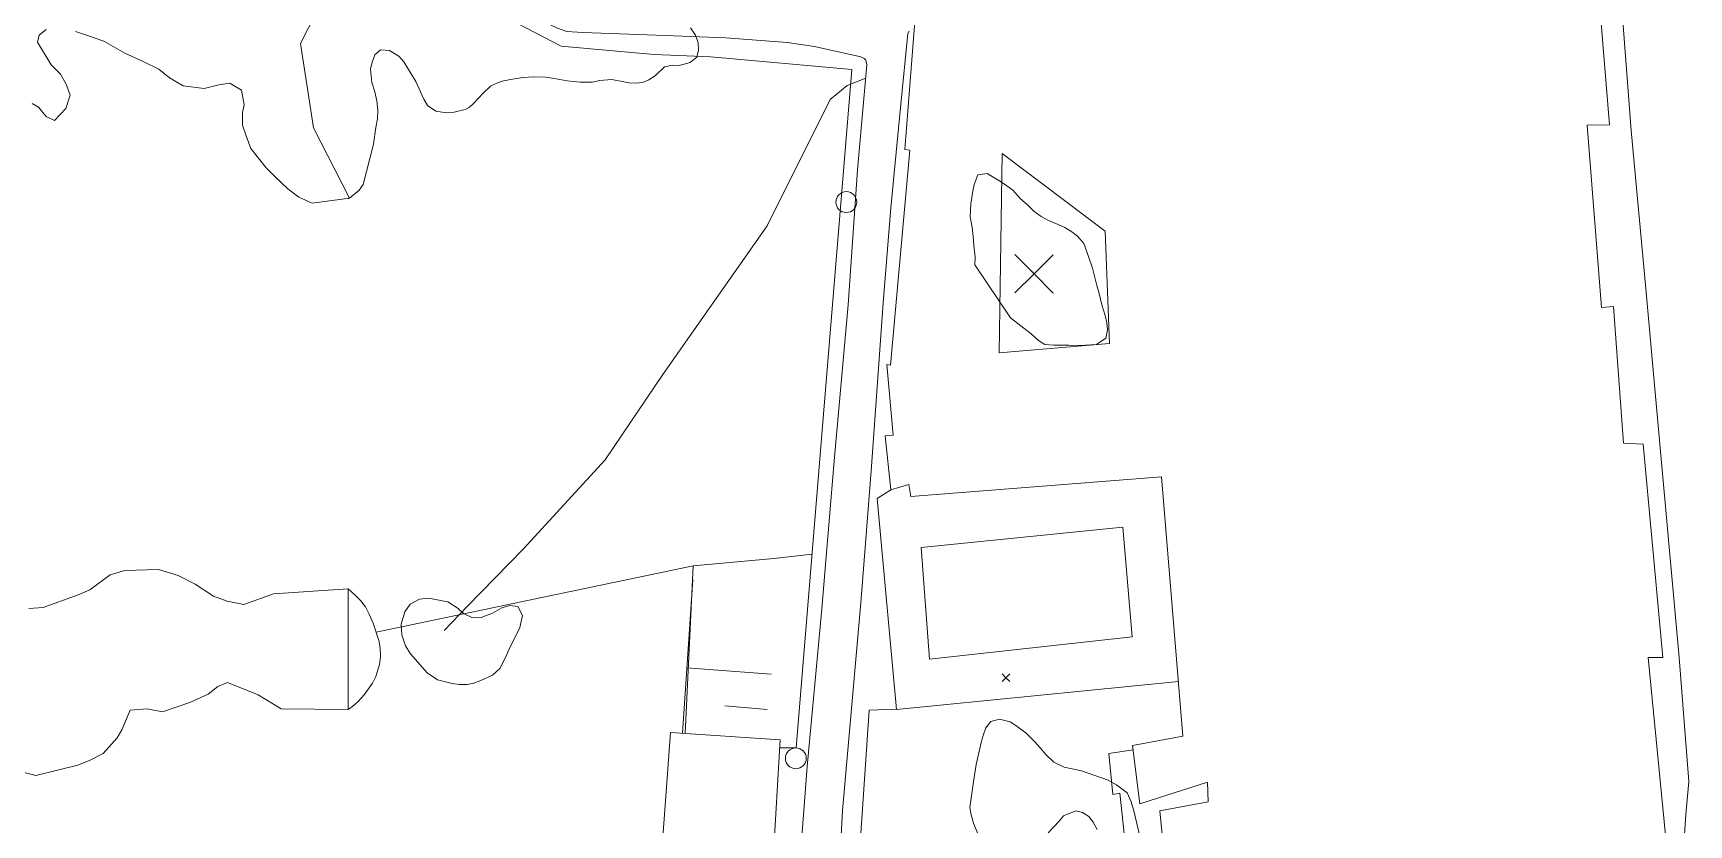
# Model space of a CAD drawing. Header units: metres. Extents: x 4652992 to 4879070, y 2074171 to 2309877.
# Drawn here: x 4654091 to 4654213.1, y 2308246.1 to 2308304.5 of the extents above; entities that cross this region are included whole.
import ezdxf

# ---------------------------------------------------------------- set-up
doc = ezdxf.new("R2010")
doc.units = ezdxf.units.M
doc.header["$MEASUREMENT"] = 0
doc.linetypes.add('DGN Style 3', pattern=[92.779933, 66.271381, -26.508552])
for name, color, linetype, lineweight in [('Level 16', 2, 'Continuous', 0), ('Level 18', 5, 'Continuous', 0), ('Level 20', 30, 'DGN Style 3', 0), ('Level 30', 5, 'Continuous', 0), ('Level 35', 4, 'Continuous', 0), ('Level 37', 3, 'Continuous', 0), ('Level 39', 9, 'Continuous', 0), ('Level 40', 1, 'Continuous', 0), ('Level 61', 4, 'Continuous', 0), ('Level 62', 4, 'Continuous', 0), ('Level 63', 3, 'Continuous', 0)]:
    doc.layers.add(name, color=color, linetype=linetype, lineweight=lineweight)

# ---------------------------------------------------------------- blocks, each defined once
blk = doc.blocks.new('POSTE_1')
at = {"layer": 'Level 61'}
blk.add_circle((-4.7e-05, -1.9e-05, -2.4e-05), 0.770001, dxfattribs=at)
blk = doc.blocks.new('COTA_2')
at = {"layer": 'Level 63', "ltscale": 0.2}
for p, q in [((5e-05, 0.0001, 4e-05), (-1.419472, -1.408357, 4e-05)), ((-1.408407, 1.419622, 4e-05), (5e-05, 0.0001, 4e-05)), ((1.419572, 1.408557, 4e-05), (5e-05, 0.0001, 4e-05)), ((5e-05, 0.0001, 4e-05), (1.408507, -1.419422, 4e-05))]:
    blk.add_line(p, q, dxfattribs=at)
blk = doc.blocks.new('COTA_10')
at = {"layer": 'Level 39'}
for p, q in [((-1.408444, 1.419518, 3.9e-05), (1.3e-05, -4e-06, 3.9e-05)), ((1.419535, 1.408453, 3.9e-05), (1.3e-05, -4e-06, 3.9e-05)), ((1.3e-05, -4e-06, 3.9e-05), (-1.419509, -1.408461, 3.9e-05)), ((1.3e-05, -4e-06, 3.9e-05), (1.40847, -1.419526, 3.9e-05))]:
    blk.add_line(p, q, dxfattribs=at)

msp = doc.modelspace()

# ---------------------------------------------------------------- linework, layer by layer
at = {"layer": 'Level 16'}
msp.add_3dface([(4654157.116954, 2308258.356997, 1348.77), (4654156.500327, 2308266.590929, 1348.77), (4654171.384478, 2308268.080211, 1348.77), (4654172.072119, 2308260.005502, 1348.77)], dxfattribs=at)
at = {"layer": 'Level 18', "color": 30}
msp.add_line((4654150.703829, 2308247.176907, 1342.402974), (4654150.354172, 2308240.376026, 1342.20482), dxfattribs=at)
for points in [[(4654118.954749, 2308310.531441, 1332.059809), (4654125.247782, 2308307.050186, 1333.818579), (4654129.681727, 2308304.913751, 1335.216654), (4654130.369813, 2308304.668171, 1335.506654), (4654131.545005, 2308304.574257, 1336.040691), (4654136.297368, 2308304.40455, 1337.761036), (4654142.09392, 2308304.183866, 1339.439232), (4654146.622074, 2308303.839156, 1340.723207), (4654148.653117, 2308303.548342, 1341.353207), (4654152.066365, 2308302.795894, 1341.843207), (4654152.303053, 2308302.661151, 1341.793207), (4654152.426491, 2308302.542652, 1341.793207), (4654152.453088, 2308302.444628, 1341.793207), (4654152.513637, 2308302.208525, 1341.793207), (4654151.819725, 2308294.439576, 1342.143207), (4654151.125073, 2308284.499366, 1342.773207), (4654150.124685, 2308273.253187, 1343.123207), (4654149.161083, 2308261.806729, 1342.783207), (4654148.105255, 2308250.44137, 1342.463207), (4654146.86645, 2308234.263661, 1341.953207)], [(4654212.605762, 2308242.042599, 1355.094882), (4654212.914548, 2308246.903281, 1354.754882), (4654213.140913, 2308249.333428, 1354.744882), (4654212.431975, 2308258.47344, 1354.364882), (4654210.676745, 2308277.75281, 1353.264882), (4654209.960875, 2308285.696531, 1352.744882), (4654208.881176, 2308297.347604, 1352.054882), (4654208.08627, 2308307.710969, 1351.754882)], [(4654155.630161, 2308304.685231, 1341.734882), (4654155.518078, 2308304.51672, 1341.754882), (4654154.91243, 2308298.279629, 1341.96524), (4654154.272351, 2308291.659625, 1342.340216)], [(4654150.703829, 2308247.176907, 1342.402973), (4654152.064237, 2308262.508687, 1342.770493), (4654152.856747, 2308272.570629, 1343.083044), (4654153.716379, 2308284.650332, 1342.754486), (4654154.272351, 2308291.659625, 1342.340216)]]:
    msp.add_polyline3d(points, dxfattribs=at)
at = {"layer": 'Level 20', "linetype": 'Continuous'}
msp.add_polyline3d([(4654152.424581, 2308301.211468, 1341.838126), (4654151.057316, 2308300.684161, 1341.758126), (4654149.802215, 2308299.64031, 1341.598126), (4654145.160798, 2308290.317807, 1339.198126), (4654137.464386, 2308279.361565, 1336.478126), (4654133.190756, 2308273.056981, 1335.318126), (4654127.147746, 2308266.464085, 1333.878126), (4654123.019043, 2308262.238839, 1333.318126), (4654121.320858, 2308260.472364, 1332.738126)], dxfattribs=at)
at = {"layer": 'Level 30', "color": 1}
for points in [[(4654206.424722, 2308308.296236, 1358.44), (4654207.274098, 2308297.759264, 1358.26), (4654205.649209, 2308297.735295, 1360.85), (4654206.706324, 2308284.298162, 1360.3), (4654207.589453, 2308284.358948, 1360.14), (4654208.325023, 2308274.296953, 1363.4), (4654209.759071, 2308274.203782, 1360.17), (4654211.213332, 2308258.485416, 1360.07), (4654210.127158, 2308258.467553, 1362.07), (4654211.916371, 2308240.336495, 1361.86)], [(4654175.101058, 2308237.167382, 1353.79), (4654174.108503, 2308247.161404, 1353.76), (4654177.691637, 2308247.829003, 1358.49), (4654177.633053, 2308249.285756, 1357.96), (4654172.637956, 2308247.671092, 1353.84), (4654172.096273, 2308251.977679, 1353.7), (4654175.810483, 2308252.662117, 1357.58), (4654174.25078, 2308271.805032, 1362.88), (4654155.739883, 2308270.340504, 1356.23), (4654155.589699, 2308271.24619, 1356.22), (4654154.266398, 2308270.835997, 1353.55), (4654153.861565, 2308274.82488, 1353.57), (4654154.444869, 2308274.88722, 1353.58), (4654153.976098, 2308280.089545, 1353.48), (4654154.243656, 2308280.040606, 1353.32), (4654155.668722, 2308295.910546, 1351.19), (4654155.301794, 2308295.950783, 1351.2), (4654156.032438, 2308305.386275, 1350.9)], [(4654145.066756, 2308234.797769, 1345), (4654133.259377, 2308236.06865, 1344.35), (4654133.670017, 2308240.219198, 1344.22), (4654136.943524, 2308239.818572, 1344.21), (4654137.214235, 2308242.533093, 1344.25), (4654134.776026, 2308242.803424, 1344.33), (4654134.916234, 2308244.391255, 1344.32), (4654137.375298, 2308244.222838, 1344.21), (4654138.030557, 2308252.953731, 1344.02), (4654146.104419, 2308252.39293, 1344.18), (4654145.066756, 2308234.797769, 1345)]]:
    msp.add_polyline3d(points, dxfattribs=at)
msp.add_3dface([(4654170.39414, 2308281.646194, 1354.43), (4654162.272055, 2308280.955878, 1353.51), (4654162.474902, 2308295.6456, 1357.33), (4654170.090775, 2308289.923557, 1356.71)], dxfattribs=at)
at = {"layer": 'Level 35'}
for p, q in [((4654138.899369, 2308252.893385, 1340.12), (4654139.678372, 2308264.220208, 1339.92)), ((4654139.231122, 2308257.717131, 1339.96), (4654145.445014, 2308257.234678, 1340.54)), ((4654145.163677, 2308254.643383, 1340.460001), (4654142.037429, 2308254.904, 1340.18))]:
    msp.add_line(p, q, dxfattribs=at)
for points in [[(4654175.480968, 2308256.7064, 1352.14), (4654154.692585, 2308254.630281, 1351.14), (4654153.263128, 2308270.200469, 1349.82), (4654154.266398, 2308270.835997, 1349.8)], [(4654175.07381, 2308237.441739, 1353.789176), (4654167.992324, 2308236.896902, 1351.559176), (4654151.409658, 2308236.024863, 1345.359176), (4654152.67577, 2308254.577543, 1347.239176), (4654154.690649, 2308254.651364, 1347.209176)]]:
    msp.add_polyline3d(points, dxfattribs=at)
at = {"layer": 'Level 37', "extrusion": (0.0788517741669483, -0.9961194366273051, 0.0390955967344756), "elevation": -1932268.318192, "flags": 128}
msp.add_lwpolyline([(4821776.189482, 76941.806311), (4821782.169814, 76943.529729), (4821784.996342, 76945.82762)], dxfattribs=at)
at = {"layer": 'Level 37', "extrusion": (-0.2424681288826098, 0.0208798967905165, 0.9699346557300568), "elevation": -1078984.685603, "flags": 128}
msp.add_lwpolyline([(-2699050.26482, 4305805.803201), (-2699062.631068, 4305805.322853), (-2699055.739777, 4305781.735697)], dxfattribs=at)
at = {"layer": 'Level 37'}
msp.add_polyline3d([(4654146.070471, 2308251.817289, 1343.086102), (4654147.301929, 2308251.80165, 1343.066102), (4654149.300979, 2308276.422805, 1343.886102), (4654151.402346, 2308301.845461, 1342.926102), (4654140.992888, 2308302.789244, 1341.166102), (4654136.813269, 2308302.95366, 1339.746102), (4654129.949599, 2308303.577001, 1336.146102), (4654118.40507, 2308309.606902, 1332.886102), (4654116.960659, 2308309.713143, 1332.306102)], dxfattribs=at)
at = {"layer": 'Level 40', "color": 3}
for points in [[(4654114.240479, 2308310.687317, 1336.8283), (4654110.718502, 2308303.772086, 1340.0019), (4654111.696402, 2308297.552471, 1337.2019), (4654114.331116, 2308292.355286, 1335.3313), (4654111.580231, 2308291.998476, 1335.0019), (4654110.603018, 2308292.425932, 1335.0019), (4654109.783146, 2308293.057841, 1335.0019), (4654108.836991, 2308293.949939, 1335.0019), (4654108.198295, 2308294.605061, 1335.0019), (4654107.074151, 2308296.022544, 1335.0019), (4654106.723402, 2308296.970456, 1335.0019), (4654106.452097, 2308297.746629, 1335.0019), (4654106.457076, 2308298.690696, 1335.0019), (4654106.564665, 2308299.246681, 1335.0019), (4654106.380116, 2308300.338817, 1335.0019), (4654105.518755, 2308300.839093, 1335.0019), (4654104.71241, 2308300.719347, 1335.0019), (4654103.629665, 2308300.456732, 1335.0019), (4654102.068803, 2308300.652696, 1335.0019), (4654101.072547, 2308301.235045, 1335.0019), (4654100.278194, 2308301.878506, 1335.0019), (4654099.173345, 2308302.423289, 1335.0019), (4654097.766927, 2308303.068272, 1335.0019), (4654096.209101, 2308303.939164, 1335.0019), (4654095.009627, 2308304.36997, 1335.0019), (4654094.13195, 2308304.664957, 1335.0019)], [(4654091.979297, 2308304.793864, 1335.0019), (4654091.44948, 2308304.388397, 1335.0019), (4654091.329325, 2308303.871177, 1335.0019), (4654092.343522, 2308302.198546, 1333.4019), (4654093.036401, 2308301.511838, 1333.4019), (4654093.445867, 2308300.783186, 1333.4019), (4654093.737602, 2308299.954009, 1333.4019), (4654093.419444, 2308298.970908, 1333.4019), (4654092.592057, 2308298.084746, 1332.4019), (4654091.971402, 2308298.383741, 1332.4019), (4654091.398579, 2308299.086754, 1332.4019), (4654090.938639, 2308299.354246, 1332.4019)], [(4654139.506618, 2308304.939723, 1343.291266), (4654139.859438, 2308304.389528, 1343.251266), (4654140.069613, 2308303.823451, 1343.251266), (4654140.09857, 2308303.28033, 1343.251266), (4654139.964154, 2308302.771738, 1343.211266), (4654139.464418, 2308302.37104, 1343.171266), (4654138.66187, 2308302.157083, 1342.971266), (4654138.171642, 2308302.183975, 1342.771266), (4654137.586105, 2308302.046897, 1342.771266), (4654136.916693, 2308301.42123, 1342.771266), (4654136.431915, 2308301.094085, 1342.711266), (4654135.95622, 2308300.887763, 1342.591266), (4654135.465886, 2308300.837964, 1342.431266), (4654134.945955, 2308300.871135, 1342.291266), (4654134.455834, 2308300.974719, 1342.131266), (4654133.695384, 2308301.120093, 1341.551266), (4654132.780108, 2308301.037361, 1341.551266), (4654132.277807, 2308300.928719, 1341.551266), (4654131.347786, 2308300.925817, 1341.511266), (4654130.86055, 2308300.96742, 1341.171266), (4654130.391159, 2308301.020595, 1340.791266), (4654129.85349, 2308301.118886, 1340.351266), (4654129.312829, 2308301.202466, 1340.071266), (4654128.801873, 2308301.279768, 1339.751266), (4654127.940236, 2308301.308442, 1339.631266), (4654127.155744, 2308301.25944, 1339.611266), (4654126.662419, 2308301.19493, 1339.091266), (4654126.100709, 2308301.098845, 1338.731266), (4654125.616252, 2308301.001775, 1338.211266), (4654125.250612, 2308300.879594, 1337.711266), (4654124.75109, 2308300.632279, 1337.371266), (4654124.17688, 2308300.093892, 1337.251266), (4654123.870328, 2308299.72908, 1337.011266), (4654123.498385, 2308299.347402, 1336.671266), (4654123.194932, 2308299.073992, 1336.211266), (4654122.879725, 2308298.895124, 1335.831266), (4654122.065316, 2308298.699016, 1335.791266), (4654121.485869, 2308298.66805, 1335.791266), (4654120.701591, 2308298.772432, 1335.791266), (4654120.09308, 2308299.207895, 1335.771266), (4654119.829267, 2308299.662565, 1335.771266), (4654119.224921, 2308300.956349, 1335.771266), (4654118.359327, 2308302.412746, 1335.771266), (4654117.982573, 2308302.845257, 1335.771266), (4654117.290826, 2308303.252283, 1335.771266), (4654116.637225, 2308303.313703, 1335.711266), (4654116.217734, 2308302.926732, 1335.631266), (4654116.017926, 2308302.401274, 1335.571266), (4654115.89537, 2308301.874832, 1335.471266), (4654115.992072, 2308300.903137, 1335.391266), (4654116.222869, 2308300.209959, 1335.391266), (4654116.364553, 2308299.535614, 1335.391266), (4654116.440846, 2308298.844404, 1335.391266), (4654116.404305, 2308298.207726, 1335.391266), (4654116.290511, 2308297.572032, 1335.371266), (4654116.101603, 2308296.338499, 1335.371266), (4654115.342763, 2308293.36893, 1335.331266), (4654115.05694, 2308292.953708, 1335.331266), (4654114.331111, 2308292.355308, 1335.331266), (4654114.2405, 2308292.315689, 1335.327936)], [(4654160.469175, 2308287.452552, 1352.690038), (4654160.489135, 2308287.999047, 1352.690038), (4654160.392337, 2308288.876259, 1352.570038), (4654160.341865, 2308289.529476, 1352.290038), (4654160.261891, 2308290.188949, 1351.970038), (4654160.11751, 2308290.984462, 1351.610038), (4654160.16283, 2308291.953924, 1351.370038), (4654160.320138, 2308292.869045, 1351.170038), (4654160.422583, 2308293.367455, 1351.170038), (4654160.691251, 2308294.075387, 1351.130038), (4654161.388537, 2308294.172307, 1351.130038), (4654162.236857, 2308293.655878, 1351.570038), (4654162.725736, 2308293.338047, 1351.650038), (4654163.26157, 2308292.949068, 1351.730038), (4654163.837705, 2308292.306777, 1351.890038), (4654164.33801, 2308291.894735, 1352.050038), (4654164.820236, 2308291.394739, 1352.130038), (4654165.35607, 2308291.00576, 1352.170038), (4654165.857001, 2308290.746566, 1352.210038), (4654166.623464, 2308290.43107, 1352.290038), (4654167.100919, 2308290.207449, 1352.290038), (4654167.619302, 2308289.883363, 1352.370038), (4654168.043148, 2308289.548725, 1352.490038), (4654168.519348, 2308289.019411, 1352.570038), (4654168.846148, 2308288.062835, 1352.810038), (4654169.161523, 2308287.200469, 1352.930038), (4654169.481042, 2308285.908881, 1353.130038), (4654169.638103, 2308285.324851, 1353.250038), (4654169.835464, 2308284.487509, 1353.370038), (4654170.074381, 2308283.702547, 1353.450038), (4654170.207964, 2308283.154091, 1353.450038), (4654170.259063, 2308282.653721, 1353.450038), (4654170.132513, 2308282.038038, 1353.490038), (4654169.451424, 2308281.570533, 1353.490038), (4654168.204997, 2308281.498262, 1353.490038), (4654167.407775, 2308281.51432, 1353.450038), (4654166.297441, 2308281.504981, 1353.450038), (4654165.630286, 2308281.554653, 1353.450038), (4654165.17091, 2308281.866228, 1353.370038), (4654164.623651, 2308282.349417, 1353.330038), (4654163.110685, 2308283.526905, 1353.330038), (4654160.469175, 2308287.452552, 1352.690038)], [(4654090.69089, 2308262.097464, 1334.4019), (4654091.752101, 2308262.171425, 1334.4019), (4654094.328199, 2308263.102405, 1336.2019), (4654095.178411, 2308263.456028, 1336.2019), (4654095.748819, 2308263.880855, 1336.2019), (4654096.691912, 2308264.582785, 1336.2019), (4654097.778913, 2308264.892043, 1336.2019), (4654100.245649, 2308264.957117, 1337.2019), (4654101.707945, 2308264.525508, 1337.2019), (4654102.952152, 2308263.896156, 1337.2019), (4654104.306365, 2308262.999604, 1337.2019), (4654105.316912, 2308262.620853, 1337.2019), (4654106.560382, 2308262.376173, 1337.2019), (4654108.743121, 2308263.181788, 1338.8019), (4654114.240479, 2308263.534485, 1337.1113), (4654114.240479, 2308254.630921, 1337.1913), (4654109.294478, 2308254.681856, 1338.4019), (4654107.608543, 2308255.717849, 1337.8019), (4654105.349347, 2308256.634449, 1336.0019), (4654104.623084, 2308256.333307, 1336.0019), (4654103.914246, 2308255.775765, 1336.0019), (4654102.556234, 2308255.143577, 1336.0019), (4654100.556094, 2308254.473272, 1336.0019), (4654099.406182, 2308254.683369, 1336.0019), (4654098.162987, 2308254.579536, 1336.0019), (4654097.537663, 2308253.137765, 1333.6019), (4654097.207869, 2308252.550915, 1333.6019), (4654096.169731, 2308251.391697, 1333.6019), (4654095.224183, 2308250.890648, 1333.6019), (4654094.291798, 2308250.523564, 1333.6019), (4654091.195939, 2308249.759077, 1332.6019), (4654090.168809, 2308250.037168, 1332.6019)], [(4654114.2405, 2308263.53437, 1337.111266), (4654114.785427, 2308263.060683, 1337.111266), (4654115.165519, 2308262.676669, 1337.111266), (4654115.512918, 2308262.208487, 1337.111266), (4654115.801283, 2308261.67689, 1337.131266), (4654116.09196, 2308261.008179, 1337.131266), (4654116.532256, 2308259.655054, 1337.151266), (4654116.609204, 2308259.137817, 1337.151266), (4654116.627119, 2308258.557166, 1337.151266), (4654116.565666, 2308257.962942, 1337.171266), (4654116.288412, 2308257.065214, 1337.171266), (4654116.036567, 2308256.587168, 1337.191266), (4654115.427516, 2308255.714084, 1337.191266), (4654114.972921, 2308255.218204, 1337.191266), (4654114.580708, 2308254.876114, 1337.191266), (4654114.2405, 2308254.630813, 1337.191266)], [(4654118.840229, 2308258.737505, 1337.085627), (4654118.475174, 2308259.345205, 1336.925627), (4654118.212947, 2308260.149609, 1336.805627), (4654118.165152, 2308260.924279, 1336.685627), (4654118.428555, 2308261.835994, 1336.605627), (4654118.827644, 2308262.406952, 1336.585627), (4654119.501457, 2308262.779394, 1336.585627), (4654120.178086, 2308262.854777, 1336.585627), (4654121.588447, 2308262.587782, 1336.585627), (4654122.355302, 2308262.097971, 1336.585627), (4654122.753749, 2308261.732864, 1336.605627), (4654123.41198, 2308261.40645, 1336.645627), (4654124.046286, 2308261.428368, 1336.665627), (4654124.880137, 2308261.735765, 1336.665627), (4654125.590212, 2308262.131747, 1336.605627), (4654126.161194, 2308262.307484, 1336.585627), (4654126.759186, 2308262.227857, 1336.565627), (4654127.10005, 2308261.578462, 1336.545627), (4654126.918208, 2308260.680709, 1336.565627), (4654126.095516, 2308259.029064, 1336.605627), (4654125.883742, 2308258.527724, 1336.625627), (4654125.427069, 2308257.672477, 1336.625627), (4654124.898142, 2308257.160177, 1336.645627), (4654124.031006, 2308256.766198, 1336.685627), (4654123.520423, 2308256.57769, 1336.685627), (4654123.012925, 2308256.48215, 1336.685627), (4654122.46321, 2308256.489156, 1336.685627), (4654121.910518, 2308256.559205, 1336.685627), (4654120.832411, 2308256.833967, 1336.685627), (4654120.068587, 2308257.338741, 1336.685627), (4654118.840229, 2308258.737505, 1337.085627)], [(4654160.747836, 2308245.347762, 1351.950038), (4654160.367887, 2308246.259717, 1351.870038), (4654160.201828, 2308246.869488, 1351.870038), (4654160.112028, 2308247.402697, 1351.870038), (4654160.381537, 2308249.312403, 1351.830038), (4654160.578818, 2308250.571748, 1351.830038), (4654160.950806, 2308252.308612, 1351.830038), (4654161.110819, 2308252.789224, 1352.070038), (4654161.288503, 2308253.281242, 1352.150038), (4654161.660198, 2308253.747539, 1352.190038), (4654162.278151, 2308253.919963, 1352.210038), (4654163.065717, 2308253.723893, 1352.250038), (4654163.5032, 2308253.465391, 1352.330038), (4654164.260414, 2308252.897547, 1352.590038), (4654164.893923, 2308252.249864, 1352.930038), (4654165.295677, 2308251.817366, 1353.230038), (4654165.700215, 2308251.323777, 1353.290038), (4654166.286854, 2308250.746467, 1353.190038), (4654167.053386, 2308250.373307, 1353.430038), (4654167.641179, 2308250.24955, 1353.510038), (4654168.331837, 2308250.104136, 1353.550038), (4654170.309107, 2308249.430682, 1353.730038), (4654170.925713, 2308249.073961, 1353.890038), (4654171.694645, 2308248.488524, 1353.990038), (4654171.98998, 2308247.836408, 1354.090038), (4654172.229129, 2308247.059983, 1354.110038), (4654172.671311, 2308245.181953, 1354.130038)], [(4654169.500012, 2308245.789146, 1353.250038), (4654169.210247, 2308246.319077, 1353.210038), (4654168.881968, 2308246.736105, 1353.170038), (4654168.409333, 2308247.047387, 1353.110038), (4654167.912686, 2308247.16708, 1353.030038), (4654167.008999, 2308246.797664, 1352.890038), (4654166.681581, 2308246.397678, 1352.810038), (4654165.891322, 2308245.535458, 1352.530038)]]:
    msp.add_polyline3d(points, dxfattribs=at)
at = {"layer": 'Level 62'}
msp.add_polyline3d([(4654172.368265, 2308237.233579, 1351.099176), (4654171.170851, 2308248.462958, 1351.289176), (4654170.642773, 2308248.368514, 1351.299176), (4654170.357198, 2308251.391228, 1351.209176), (4654172.137187, 2308251.652399, 1351.249176)], dxfattribs=at)

# ---------------------------------------------------------------- block references
at = {"layer": 'Level 39'}
msp.add_blockref('COTA_10', (4654164.839, 2308286.78075, 1347.26), dxfattribs=at)
at = {"layer": 'Level 61'}
for p in [(4654150.98775, 2308292.07325, 1342.16905), (4654147.26385, 2308251.03715, 1342.26905)]:
    msp.add_blockref('POSTE_1', p, dxfattribs=at)
at = {"layer": 'Level 63', "ltscale": 0.2, "xscale": 0.2, "yscale": 0.2, "zscale": 0.2}
msp.add_blockref('COTA_2', (4654162.76435, 2308256.98695, 1349), dxfattribs=at)

doc.saveas('drawing.dxf')
